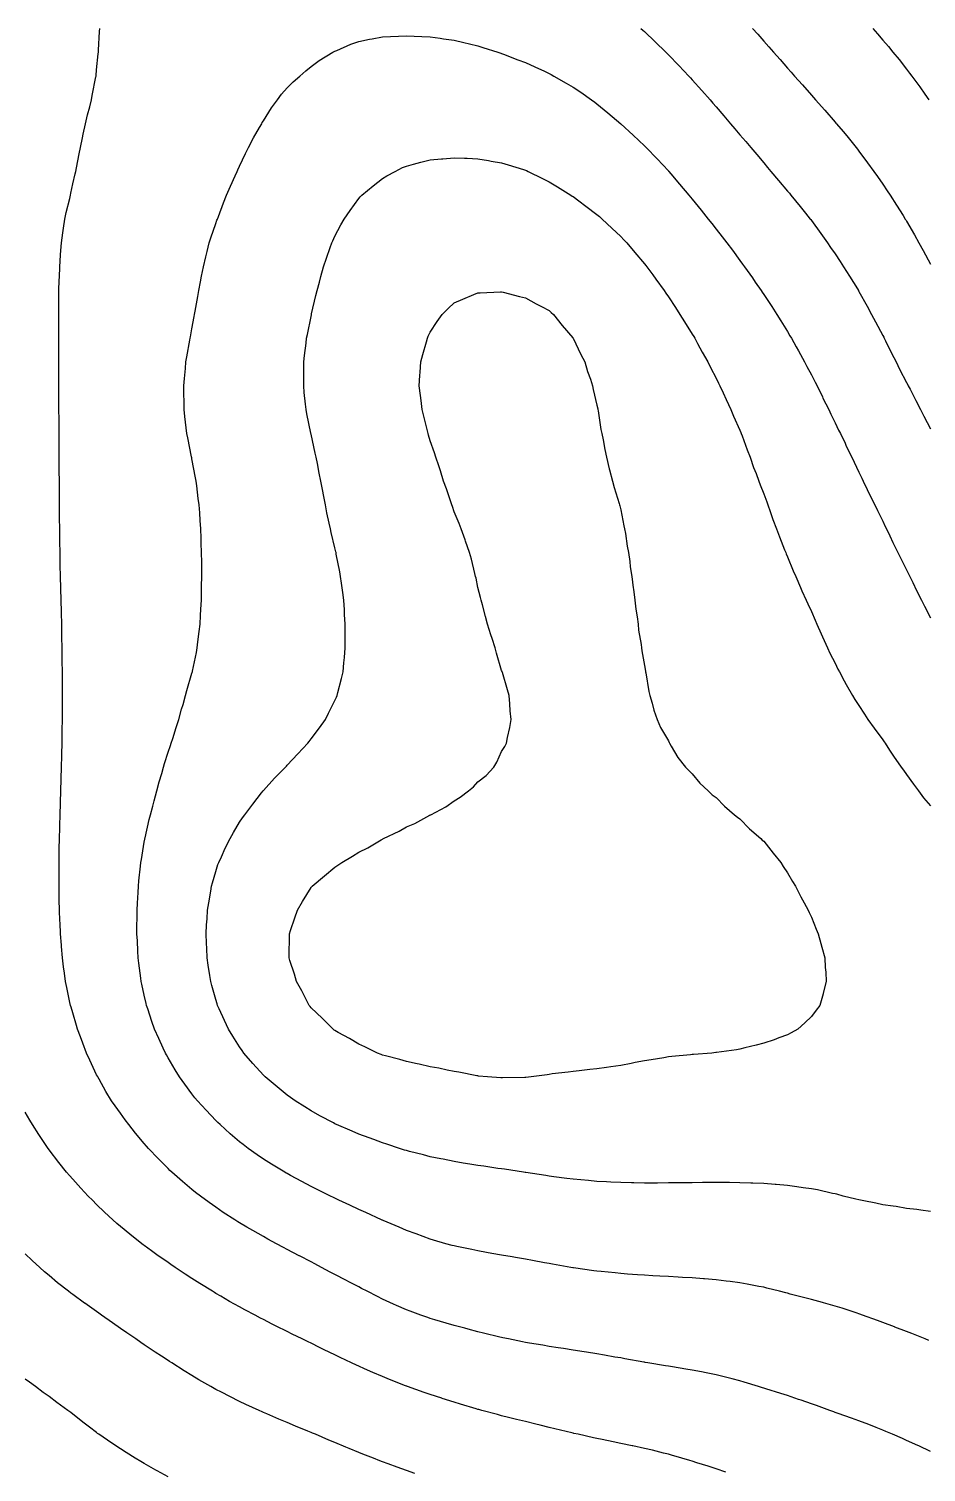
# Model space of a CAD drawing. Extents: x -717077 to -715000, y -984627 to -984000.
# Drawn here: x -715793.3 to -715755.7, y -984304.1 to -984243.5 of the extents above; entities that cross this region are included whole.
import ezdxf

# ---------------------------------------------------------------- set-up
doc = ezdxf.new("R2010")
doc.units = 0
doc.layers.add('buffer_B1_0_1_clip', color=7, linetype='Continuous')

msp = doc.modelspace()

# ---------------------------------------------------------------- linework, layer by layer
at = {"layer": 'buffer_B1_0_1_clip'}
for points in [[(-715755.496, -984303.216), (-715755.985, -984302.99), (-715756.023, -984302.974), (-715756.496, -984302.76), (-715756.676, -984302.681), (-715757.095, -984302.501), (-715757.374, -984302.379), (-715757.496, -984302.327), (-715757.78, -984302.217), (-715758.089, -984302.094), (-715758.496, -984301.939), (-715758.817, -984301.822), (-715759.37, -984301.627), (-715759.496, -984301.582), (-715759.555, -984301.56), (-715759.719, -984301.501), (-715760.286, -984301.291), (-715760.496, -984301.216), (-715760.927, -984301.069), (-715761.029, -984301.034), (-715761.496, -984300.879), (-715761.781, -984300.786), (-715762.4, -984300.596), (-715762.496, -984300.566), (-715762.545, -984300.55), (-715762.708, -984300.501), (-715763.309, -984300.313), (-715763.496, -984300.259), (-715763.819, -984300.178), (-715764.099, -984300.103), (-715764.496, -984300.008), (-715764.916, -984299.921), (-715765.11, -984299.886), (-715765.496, -984299.81), (-715765.758, -984299.763), (-715766.325, -984299.672), (-715766.496, -984299.642), (-715766.616, -984299.621), (-715767.357, -984299.501), (-715767.476, -984299.481), (-715767.496, -984299.478), (-715767.524, -984299.473), (-715768.322, -984299.327), (-715768.496, -984299.297), (-715768.74, -984299.257), (-715769.176, -984299.181), (-715769.496, -984299.129), (-715769.937, -984299.059), (-715770.037, -984299.042), (-715770.496, -984298.971), (-715770.9, -984298.905), (-715771.126, -984298.871), (-715771.496, -984298.812), (-715771.761, -984298.765), (-715772.325, -984298.672), (-715772.496, -984298.642), (-715772.614, -984298.618), (-715773.213, -984298.501), (-715773.448, -984298.453), (-715773.496, -984298.444), (-715773.571, -984298.425), (-715774.252, -984298.257), (-715774.496, -984298.2), (-715774.905, -984298.092), (-715775.048, -984298.053), (-715775.496, -984297.937), (-715775.831, -984297.836), (-715776.296, -984297.701), (-715776.496, -984297.641), (-715776.599, -984297.604), (-715776.888, -984297.501), (-715777.332, -984297.336), (-715777.496, -984297.276), (-715777.906, -984297.09), (-715778.03, -984297.034), (-715778.496, -984296.824), (-715778.712, -984296.716), (-715779.139, -984296.501), (-715779.376, -984296.38), (-715779.496, -984296.319), (-715779.876, -984296.121), (-715780.034, -984296.038), (-715780.496, -984295.796), (-715780.69, -984295.694), (-715781.054, -984295.501), (-715781.344, -984295.349), (-715781.496, -984295.269), (-715781.979, -984295.017), (-715782.001, -984295.006), (-715782.496, -984294.745), (-715782.656, -984294.66), (-715782.948, -984294.501), (-715783.305, -984294.31), (-715783.496, -984294.204), (-715783.945, -984293.95), (-715784.192, -984293.804), (-715784.496, -984293.627), (-715784.574, -984293.579), (-715784.696, -984293.501), (-715785.183, -984293.188), (-715785.496, -984292.974), (-715785.773, -984292.778), (-715786.141, -984292.501), (-715786.343, -984292.347), (-715786.496, -984292.222), (-715786.89, -984291.895), (-715787.335, -984291.501), (-715787.419, -984291.424), (-715787.496, -984291.348), (-715787.919, -984290.923), (-715788.313, -984290.501), (-715788.4, -984290.405), (-715788.496, -984290.291), (-715788.86, -984289.864), (-715789.151, -984289.501), (-715789.3, -984289.305), (-715789.496, -984289.027), (-715789.717, -984288.721), (-715789.866, -984288.501), (-715790.105, -984288.109), (-715790.393, -984287.603), (-715790.453, -984287.501), (-715790.467, -984287.472), (-715790.496, -984287.409), (-715790.788, -984286.793), (-715790.921, -984286.501), (-715791.079, -984286.084), (-715791.176, -984285.821), (-715791.295, -984285.501), (-715791.342, -984285.347), (-715791.496, -984284.819), (-715791.571, -984284.575), (-715791.593, -984284.501), (-715791.619, -984284.378), (-715791.75, -984283.754), (-715791.803, -984283.501), (-715791.85, -984283.146), (-715791.883, -984282.888), (-715791.936, -984282.501), (-715791.973, -984282.024), (-715791.976, -984281.98), (-715792.014, -984281.5), (-715792.033, -984281.038), (-715792.037, -984280.959), (-715792.056, -984280.5), (-715792.063, -984280.068), (-715792.067, -984279.929), (-715792.074, -984279.5), (-715792.072, -984279.077), (-715792.074, -984278.923), (-715792.072, -984278.5), (-715792.063, -984278.068), (-715792.063, -984277.934), (-715792.054, -984277.5), (-715792.042, -984277.046), (-715792.041, -984276.956), (-715792.027, -984276.5), (-715792.013, -984276.018), (-715792.013, -984275.984), (-715791.998, -984275.5), (-715791.985, -984275.011), (-715791.984, -984274.989), (-715791.971, -984274.5), (-715791.962, -984274.034), (-715791.96, -984273.964), (-715791.95, -984273.5), (-715791.945, -984273.052), (-715791.942, -984272.946), (-715791.936, -984272.5), (-715791.934, -984272.062), (-715791.932, -984271.936), (-715791.93, -984271.5), (-715791.931, -984271.065), (-715791.93, -984270.935), (-715791.932, -984270.5), (-715791.937, -984270.059), (-715791.937, -984269.942), (-715791.943, -984269.5), (-715791.952, -984269.044), (-715791.952, -984268.957), (-715791.962, -984268.5), (-715791.974, -984268.022), (-715791.975, -984267.979), (-715791.987, -984267.5), (-715792, -984267.004), (-715792, -984266.996), (-715792.012, -984266.5), (-715792.022, -984266.026), (-715792.023, -984265.973), (-715792.033, -984265.5), (-715792.039, -984265.043), (-715792.04, -984264.956), (-715792.046, -984264.5), (-715792.05, -984264.055), (-715792.051, -984263.945), (-715792.055, -984263.5), (-715792.058, -984263.063), (-715792.058, -984262.938), (-715792.062, -984262.5), (-715792.065, -984262.069), (-715792.065, -984261.932), (-715792.068, -984261.5), (-715792.071, -984261.075), (-715792.071, -984260.926), (-715792.074, -984260.5), (-715792.076, -984260.081), (-715792.076, -984259.92), (-715792.079, -984259.5), (-715792.08, -984259.085), (-715792.081, -984258.916), (-715792.082, -984258.5), (-715792.083, -984258.087), (-715792.083, -984257.913), (-715792.084, -984257.5), (-715792.085, -984257.089), (-715792.086, -984256.91), (-715792.086, -984256.5), (-715792.086, -984256.09), (-715792.087, -984255.909), (-715792.087, -984255.5), (-715792.083, -984255.088), (-715792.083, -984254.913), (-715792.079, -984254.5), (-715792.065, -984254.07), (-715792.062, -984253.934), (-715792.048, -984253.5), (-715792.011, -984253.016), (-715792.01, -984252.987), (-715791.972, -984252.5), (-715791.914, -984252.083), (-715791.882, -984251.887), (-715791.826, -984251.5), (-715791.771, -984251.226), (-715791.628, -984250.632), (-715791.599, -984250.5), (-715791.582, -984250.414), (-715791.496, -984250.027), (-715791.397, -984249.599), (-715791.374, -984249.5), (-715791.342, -984249.347), (-715791.227, -984248.769), (-715791.171, -984248.5), (-715791.086, -984248.091), (-715791.057, -984247.94), (-715790.963, -984247.5), (-715790.875, -984247.121), (-715790.784, -984246.788), (-715790.712, -984246.5), (-715790.68, -984246.316), (-715790.528, -984245.533), (-715790.522, -984245.5), (-715790.52, -984245.476), (-715790.496, -984245.241), (-715790.426, -984244.57), (-715790.418, -984244.5), (-715790.413, -984244.418), (-715790.372, -984243.624), (-715790.364, -984243.5)], [(-715767.652, -984243.5), (-715767.568, -984243.573), (-715767.496, -984243.637), (-715767.058, -984244.062), (-715766.609, -984244.5), (-715766.551, -984244.556), (-715766.496, -984244.611), (-715766.059, -984245.063), (-715765.639, -984245.5), (-715765.569, -984245.574), (-715765.496, -984245.653), (-715765.099, -984246.103), (-715764.75, -984246.5), (-715764.631, -984246.635), (-715764.496, -984246.791), (-715764.168, -984247.172), (-715763.888, -984247.5), (-715763.707, -984247.711), (-715763.496, -984247.961), (-715763.247, -984248.252), (-715763.036, -984248.5), (-715762.789, -984248.793), (-715762.496, -984249.144), (-715762.332, -984249.336), (-715762.191, -984249.5), (-715761.874, -984249.879), (-715761.496, -984250.327), (-715761.417, -984250.421), (-715761.351, -984250.5), (-715760.968, -984250.972), (-715760.739, -984251.257), (-715760.544, -984251.5), (-715760.523, -984251.527), (-715760.496, -984251.564), (-715760.103, -984252.107), (-715759.82, -984252.5), (-715759.687, -984252.691), (-715759.496, -984252.967), (-715759.283, -984253.288), (-715759.144, -984253.5), (-715758.894, -984253.899), (-715758.562, -984254.435), (-715758.521, -984254.5), (-715758.511, -984254.516), (-715758.496, -984254.543), (-715758.157, -984255.162), (-715757.972, -984255.5), (-715757.807, -984255.811), (-715757.496, -984256.391), (-715757.459, -984256.463), (-715757.439, -984256.5), (-715757.383, -984256.613), (-715757.127, -984257.131), (-715756.939, -984257.5), (-715756.79, -984257.795), (-715756.496, -984258.363), (-715756.45, -984258.454), (-715756.426, -984258.5), (-715756.354, -984258.642), (-715756.116, -984259.121), (-715755.919, -984259.5), (-715755.776, -984259.78), (-715755.496, -984260.307)], [(-715762.963, -984243.5), (-715762.743, -984243.748), (-715762.496, -984244.031), (-715762.274, -984244.279), (-715762.081, -984244.5), (-715761.806, -984244.811), (-715761.496, -984245.165), (-715761.337, -984245.342), (-715761.198, -984245.5), (-715760.869, -984245.873), (-715760.496, -984246.3), (-715760.401, -984246.406), (-715760.318, -984246.5), (-715759.933, -984246.938), (-715759.496, -984247.438), (-715759.467, -984247.471), (-715759.443, -984247.5), (-715759.167, -984247.829), (-715759.011, -984248.015), (-715758.613, -984248.5), (-715758.561, -984248.566), (-715758.496, -984248.651), (-715758.134, -984249.138), (-715757.873, -984249.5), (-715757.715, -984249.72), (-715757.496, -984250.036), (-715757.307, -984250.312), (-715757.184, -984250.5), (-715756.915, -984250.919), (-715756.646, -984251.35), (-715756.552, -984251.5), (-715756.531, -984251.535), (-715756.496, -984251.595), (-715756.166, -984252.17), (-715755.982, -984252.5), (-715755.809, -984252.814), (-715755.496, -984253.398)], [(-715757.922, -984243.5), (-715757.72, -984243.724), (-715757.496, -984243.992), (-715757.259, -984244.263), (-715757.071, -984244.5), (-715756.806, -984244.81), (-715756.496, -984245.212), (-715756.369, -984245.373), (-715756.278, -984245.5), (-715755.945, -984245.949), (-715755.731, -984246.265), (-715755.569, -984246.5)], [(-715755.56, -984298.565), (-715755.725, -984298.501), (-715756.271, -984298.276), (-715756.496, -984298.19), (-715756.993, -984297.998), (-715757.002, -984297.994), (-715757.496, -984297.81), (-715757.721, -984297.726), (-715758.342, -984297.501), (-715758.454, -984297.459), (-715758.496, -984297.444), (-715758.578, -984297.418), (-715759.206, -984297.211), (-715759.496, -984297.12), (-715759.979, -984296.983), (-715760.025, -984296.971), (-715760.496, -984296.841), (-715760.765, -984296.77), (-715761.383, -984296.614), (-715761.496, -984296.584), (-715761.562, -984296.567), (-715761.83, -984296.501), (-715762.361, -984296.365), (-715762.496, -984296.333), (-715762.702, -984296.294), (-715763.192, -984296.197), (-715763.496, -984296.142), (-715763.904, -984296.092), (-715764.065, -984296.07), (-715764.496, -984296.018), (-715764.975, -984295.98), (-715765.019, -984295.977), (-715765.496, -984295.941), (-715765.911, -984295.916), (-715766.088, -984295.908), (-715766.496, -984295.885), (-715766.858, -984295.862), (-715767.147, -984295.849), (-715767.496, -984295.828), (-715767.799, -984295.804), (-715768.22, -984295.777), (-715768.496, -984295.755), (-715768.726, -984295.731), (-715769.323, -984295.673), (-715769.496, -984295.655), (-715769.632, -984295.636), (-715770.475, -984295.521), (-715770.496, -984295.518), (-715770.511, -984295.516), (-715770.597, -984295.501), (-715771.357, -984295.362), (-715771.496, -984295.337), (-715771.696, -984295.301), (-715772.203, -984295.208), (-715772.496, -984295.155), (-715772.914, -984295.082), (-715773.052, -984295.057), (-715773.496, -984294.981), (-715773.902, -984294.907), (-715774.128, -984294.868), (-715774.496, -984294.802), (-715774.744, -984294.749), (-715775.376, -984294.62), (-715775.496, -984294.595), (-715775.569, -984294.574), (-715775.838, -984294.501), (-715776.35, -984294.355), (-715776.496, -984294.315), (-715776.792, -984294.205), (-715777.087, -984294.092), (-715777.496, -984293.943), (-715777.804, -984293.808), (-715778.465, -984293.531), (-715778.496, -984293.518), (-715778.508, -984293.512), (-715778.533, -984293.501), (-715779.19, -984293.195), (-715779.496, -984293.06), (-715779.874, -984292.879), (-715780.324, -984292.672), (-715780.496, -984292.592), (-715780.557, -984292.561), (-715780.679, -984292.501), (-715781.496, -984292.097), (-715781.886, -984291.891), (-715782.361, -984291.636), (-715782.496, -984291.563), (-715782.536, -984291.54), (-715782.602, -984291.501), (-715783.158, -984291.163), (-715783.496, -984290.949), (-715783.763, -984290.767), (-715784.135, -984290.501), (-715784.342, -984290.346), (-715784.496, -984290.224), (-715784.885, -984289.89), (-715785.316, -984289.501), (-715785.409, -984289.413), (-715785.496, -984289.326), (-715785.899, -984288.904), (-715786.264, -984288.501), (-715786.369, -984288.374), (-715786.496, -984288.209), (-715786.8, -984287.805), (-715787.014, -984287.501), (-715787.2, -984287.205), (-715787.496, -984286.697), (-715787.569, -984286.573), (-715787.608, -984286.501), (-715787.702, -984286.294), (-715787.889, -984285.894), (-715788.061, -984285.501), (-715788.174, -984285.179), (-715788.351, -984284.645), (-715788.401, -984284.501), (-715788.419, -984284.423), (-715788.496, -984284.074), (-715788.601, -984283.606), (-715788.624, -984283.501), (-715788.642, -984283.355), (-715788.723, -984282.727), (-715788.751, -984282.501), (-715788.765, -984282.231), (-715788.788, -984281.793), (-715788.804, -984281.5), (-715788.803, -984281.193), (-715788.8, -984280.804), (-715788.799, -984280.5), (-715788.785, -984280.212), (-715788.757, -984279.762), (-715788.744, -984279.5), (-715788.722, -984279.274), (-715788.651, -984278.656), (-715788.636, -984278.5), (-715788.619, -984278.378), (-715788.496, -984277.655), (-715788.473, -984277.523), (-715788.468, -984277.5), (-715788.459, -984277.464), (-715788.29, -984276.706), (-715788.235, -984276.5), (-715788.142, -984276.146), (-715788.086, -984275.91), (-715787.971, -984275.5), (-715787.872, -984275.124), (-715787.76, -984274.764), (-715787.685, -984274.5), (-715787.645, -984274.351), (-715787.496, -984273.881), (-715787.401, -984273.595), (-715787.364, -984273.5), (-715787.302, -984273.307), (-715787.162, -984272.834), (-715787.049, -984272.5), (-715786.929, -984272.067), (-715786.869, -984271.874), (-715786.76, -984271.5), (-715786.707, -984271.289), (-715786.496, -984270.554), (-715786.483, -984270.513), (-715786.479, -984270.5), (-715786.475, -984270.48), (-715786.311, -984269.686), (-715786.271, -984269.5), (-715786.242, -984269.247), (-715786.19, -984268.807), (-715786.155, -984268.5), (-715786.136, -984268.14), (-715786.12, -984267.877), (-715786.1, -984267.5), (-715786.093, -984267.098), (-715786.089, -984266.907), (-715786.082, -984266.5), (-715786.086, -984266.09), (-715786.086, -984265.91), (-715786.089, -984265.5), (-715786.103, -984265.108), (-715786.11, -984264.887), (-715786.123, -984264.5), (-715786.149, -984264.153), (-715786.172, -984263.824), (-715786.195, -984263.5), (-715786.229, -984263.234), (-715786.297, -984262.699), (-715786.323, -984262.5), (-715786.35, -984262.355), (-715786.496, -984261.567), (-715786.506, -984261.511), (-715786.508, -984261.5), (-715786.511, -984261.485), (-715786.675, -984260.68), (-715786.707, -984260.5), (-715786.733, -984260.263), (-715786.79, -984259.794), (-715786.821, -984259.5), (-715786.825, -984259.171), (-715786.83, -984258.835), (-715786.835, -984258.5), (-715786.809, -984258.188), (-715786.77, -984257.775), (-715786.747, -984257.5), (-715786.712, -984257.284), (-715786.584, -984256.589), (-715786.57, -984256.5), (-715786.559, -984256.438), (-715786.496, -984256.108), (-715786.4, -984255.596), (-715786.382, -984255.5), (-715786.357, -984255.362), (-715786.25, -984254.747), (-715786.206, -984254.5), (-715786.138, -984254.142), (-715786.094, -984253.903), (-715786.017, -984253.5), (-715785.916, -984253.08), (-715785.862, -984252.866), (-715785.772, -984252.5), (-715785.706, -984252.291), (-715785.496, -984251.691), (-715785.448, -984251.549), (-715785.43, -984251.5), (-715785.388, -984251.392), (-715785.174, -984250.822), (-715785.043, -984250.5), (-715784.881, -984250.115), (-715784.679, -984249.683), (-715784.596, -984249.5), (-715784.566, -984249.43), (-715784.496, -984249.283), (-715784.249, -984248.747), (-715784.121, -984248.5), (-715783.909, -984248.087), (-715783.661, -984247.666), (-715783.568, -984247.5), (-715783.543, -984247.454), (-715783.496, -984247.378), (-715783.158, -984246.839), (-715782.908, -984246.5), (-715782.732, -984246.264), (-715782.496, -984245.997), (-715782.251, -984245.746), (-715781.97, -984245.5), (-715781.722, -984245.274), (-715781.496, -984245.097), (-715781.15, -984244.846), (-715780.576, -984244.5), (-715780.526, -984244.47), (-715780.496, -984244.455), (-715780.42, -984244.425), (-715779.833, -984244.163), (-715779.496, -984244.046), (-715779.042, -984243.954), (-715778.934, -984243.938), (-715778.496, -984243.858), (-715778.159, -984243.837), (-715777.824, -984243.829), (-715777.496, -984243.809), (-715777.174, -984243.823), (-715776.842, -984243.847), (-715776.496, -984243.86), (-715776.079, -984243.917), (-715775.936, -984243.94), (-715775.496, -984243.997), (-715775.09, -984244.094), (-715774.851, -984244.145), (-715774.496, -984244.226), (-715774.291, -984244.296), (-715773.661, -984244.5), (-715773.536, -984244.54), (-715773.496, -984244.552), (-715773.412, -984244.584), (-715772.812, -984244.817), (-715772.496, -984244.933), (-715772.108, -984245.113), (-715771.702, -984245.294), (-715771.496, -984245.387), (-715771.424, -984245.429), (-715771.3, -984245.5), (-715770.789, -984245.794), (-715770.496, -984245.964), (-715770.178, -984246.183), (-715769.719, -984246.5), (-715769.588, -984246.593), (-715769.496, -984246.66), (-715769.039, -984247.043), (-715768.497, -984247.5), (-715768.496, -984247.501), (-715768.496, -984247.501), (-715768.488, -984247.508), (-715767.976, -984247.981), (-715767.496, -984248.427), (-715767.46, -984248.464), (-715767.425, -984248.5), (-715766.97, -984248.975), (-715766.496, -984249.482), (-715766.487, -984249.492), (-715766.479, -984249.5), (-715766.389, -984249.608), (-715766.028, -984250.033), (-715765.637, -984250.5), (-715765.572, -984250.577), (-715765.496, -984250.671), (-715765.123, -984251.128), (-715764.825, -984251.5), (-715764.679, -984251.684), (-715764.496, -984251.92), (-715764.24, -984252.245), (-715764.042, -984252.5), (-715763.808, -984252.813), (-715763.496, -984253.238), (-715763.383, -984253.388), (-715763.301, -984253.5), (-715762.97, -984253.974), (-715762.852, -984254.144), (-715762.605, -984254.5), (-715762.561, -984254.566), (-715762.496, -984254.665), (-715762.161, -984255.166), (-715761.942, -984255.5), (-715761.771, -984255.776), (-715761.496, -984256.227), (-715761.393, -984256.397), (-715761.331, -984256.5), (-715761.128, -984256.868), (-715761.034, -984257.038), (-715760.779, -984257.5), (-715760.681, -984257.686), (-715760.496, -984258.042), (-715760.339, -984258.344), (-715760.258, -984258.5), (-715760.031, -984258.966), (-715760.008, -984259.012), (-715759.766, -984259.5), (-715759.678, -984259.683), (-715759.496, -984260.054), (-715759.35, -984260.355), (-715759.278, -984260.5), (-715759.083, -984260.913), (-715759.028, -984261.032), (-715758.801, -984261.5), (-715758.702, -984261.707), (-715758.496, -984262.125), (-715758.374, -984262.379), (-715758.314, -984262.5), (-715758.149, -984262.847), (-715758.051, -984263.056), (-715757.834, -984263.5), (-715757.724, -984263.728), (-715757.496, -984264.182), (-715757.392, -984264.397), (-715757.341, -984264.5), (-715757.2, -984264.796), (-715757.07, -984265.074), (-715756.861, -984265.5), (-715756.741, -984265.746), (-715756.496, -984266.229), (-715756.407, -984266.412), (-715756.363, -984266.5), (-715756.238, -984266.758), (-715756.082, -984267.087), (-715755.875, -984267.5), (-715755.748, -984267.753), (-715755.496, -984268.23)], [(-715755.496, -984293.145), (-715755.9, -984293.096), (-715756.065, -984293.069), (-715756.496, -984293.022), (-715756.942, -984292.947), (-715757.064, -984292.932), (-715757.496, -984292.866), (-715757.795, -984292.799), (-715758.289, -984292.707), (-715758.496, -984292.664), (-715758.626, -984292.63), (-715759.163, -984292.501), (-715759.425, -984292.429), (-715759.496, -984292.413), (-715759.604, -984292.392), (-715760.243, -984292.248), (-715760.496, -984292.202), (-715760.841, -984292.155), (-715761.107, -984292.112), (-715761.496, -984292.062), (-715761.974, -984292.022), (-715762.013, -984292.018), (-715762.496, -984291.98), (-715762.956, -984291.961), (-715763.037, -984291.959), (-715763.496, -984291.941), (-715763.932, -984291.937), (-715764.059, -984291.937), (-715764.496, -984291.933), (-715764.931, -984291.936), (-715765.058, -984291.938), (-715765.496, -984291.941), (-715765.942, -984291.946), (-715766.048, -984291.948), (-715766.496, -984291.954), (-715766.95, -984291.955), (-715767.041, -984291.956), (-715767.496, -984291.957), (-715767.943, -984291.948), (-715768.05, -984291.947), (-715768.496, -984291.938), (-715768.91, -984291.915), (-715769.089, -984291.907), (-715769.496, -984291.886), (-715769.847, -984291.852), (-715770.171, -984291.825), (-715770.496, -984291.795), (-715770.755, -984291.76), (-715771.303, -984291.693), (-715771.496, -984291.668), (-715771.64, -984291.645), (-715772.48, -984291.516), (-715772.496, -984291.514), (-715772.507, -984291.512), (-715772.584, -984291.501), (-715773.376, -984291.381), (-715773.496, -984291.364), (-715773.654, -984291.342), (-715774.248, -984291.253), (-715774.496, -984291.219), (-715774.832, -984291.165), (-715775.112, -984291.117), (-715775.496, -984291.056), (-715775.957, -984290.961), (-715776.053, -984290.943), (-715776.496, -984290.854), (-715776.774, -984290.779), (-715777.367, -984290.629), (-715777.496, -984290.595), (-715777.567, -984290.571), (-715777.786, -984290.501), (-715778.32, -984290.325), (-715778.496, -984290.269), (-715778.864, -984290.132), (-715779.055, -984290.059), (-715779.496, -984289.899), (-715779.774, -984289.779), (-715780.43, -984289.501), (-715780.476, -984289.48), (-715780.496, -984289.471), (-715780.56, -984289.436), (-715781.125, -984289.13), (-715781.496, -984288.928), (-715781.758, -984288.762), (-715782.161, -984288.501), (-715782.358, -984288.363), (-715782.496, -984288.265), (-715782.917, -984287.922), (-715783.419, -984287.501), (-715783.459, -984287.464), (-715783.496, -984287.428), (-715783.936, -984286.94), (-715784.316, -984286.501), (-715784.392, -984286.396), (-715784.496, -984286.245), (-715784.783, -984285.788), (-715784.955, -984285.501), (-715785.129, -984285.134), (-715785.351, -984284.645), (-715785.418, -984284.501), (-715785.437, -984284.442), (-715785.496, -984284.247), (-715785.662, -984283.666), (-715785.707, -984283.501), (-715785.745, -984283.251), (-715785.812, -984282.817), (-715785.861, -984282.501), (-715785.877, -984282.12), (-715785.885, -984281.89), (-715785.902, -984281.5), (-715785.879, -984281.117), (-715785.861, -984280.865), (-715785.839, -984280.5), (-715785.793, -984280.204), (-715785.703, -984279.708), (-715785.67, -984279.5), (-715785.634, -984279.362), (-715785.496, -984278.887), (-715785.403, -984278.594), (-715785.368, -984278.5), (-715785.257, -984278.262), (-715785.096, -984277.9), (-715784.896, -984277.5), (-715784.756, -984277.241), (-715784.496, -984276.811), (-715784.37, -984276.626), (-715784.276, -984276.5), (-715783.947, -984276.05), (-715783.572, -984275.576), (-715783.512, -984275.5), (-715783.505, -984275.491), (-715783.496, -984275.479), (-715783.025, -984274.971), (-715782.564, -984274.5), (-715782.533, -984274.463), (-715782.496, -984274.42), (-715782.052, -984273.944), (-715781.63, -984273.5), (-715781.573, -984273.424), (-715781.496, -984273.319), (-715781.147, -984272.849), (-715780.893, -984272.5), (-715780.758, -984272.239), (-715780.496, -984271.707), (-715780.429, -984271.567), (-715780.4, -984271.5), (-715780.371, -984271.375), (-715780.216, -984270.78), (-715780.155, -984270.5), (-715780.121, -984270.126), (-715780.096, -984269.901), (-715780.062, -984269.5), (-715780.062, -984269.067), (-715780.06, -984268.936), (-715780.06, -984268.5), (-715780.088, -984268.093), (-715780.099, -984267.897), (-715780.126, -984267.5), (-715780.169, -984267.174), (-715780.218, -984266.778), (-715780.254, -984266.5), (-715780.295, -984266.3), (-715780.436, -984265.561), (-715780.448, -984265.5), (-715780.458, -984265.462), (-715780.496, -984265.302), (-715780.653, -984264.658), (-715780.686, -984264.5), (-715780.734, -984264.262), (-715780.828, -984263.832), (-715780.893, -984263.5), (-715780.988, -984263.009), (-715780.99, -984262.995), (-715781.084, -984262.5), (-715781.154, -984262.159), (-715781.232, -984261.764), (-715781.285, -984261.5), (-715781.323, -984261.328), (-715781.496, -984260.526), (-715781.501, -984260.505), (-715781.502, -984260.5), (-715781.503, -984260.493), (-715781.671, -984259.675), (-715781.703, -984259.5), (-715781.726, -984259.27), (-715781.779, -984258.783), (-715781.806, -984258.5), (-715781.802, -984258.194), (-715781.8, -984257.805), (-715781.796, -984257.5), (-715781.765, -984257.231), (-715781.705, -984256.71), (-715781.681, -984256.5), (-715781.651, -984256.345), (-715781.496, -984255.585), (-715781.481, -984255.515), (-715781.478, -984255.5), (-715781.472, -984255.477), (-715781.29, -984254.706), (-715781.24, -984254.5), (-715781.146, -984254.151), (-715781.083, -984253.913), (-715780.97, -984253.5), (-715780.851, -984253.145), (-715780.696, -984252.7), (-715780.627, -984252.5), (-715780.587, -984252.409), (-715780.496, -984252.219), (-715780.247, -984251.749), (-715780.105, -984251.5), (-715779.859, -984251.137), (-715779.496, -984250.633), (-715779.433, -984250.563), (-715779.37, -984250.5), (-715778.893, -984250.103), (-715778.496, -984249.794), (-715778.311, -984249.685), (-715777.97, -984249.5), (-715777.652, -984249.344), (-715777.496, -984249.276), (-715777.194, -984249.198), (-715776.883, -984249.113), (-715776.496, -984249.018), (-715776.023, -984248.974), (-715775.965, -984248.97), (-715775.496, -984248.927), (-715775.051, -984248.946), (-715774.947, -984248.952), (-715774.496, -984248.97), (-715774.043, -984249.048), (-715773.932, -984249.065), (-715773.496, -984249.137), (-715773.22, -984249.224), (-715772.577, -984249.419), (-715772.496, -984249.444), (-715772.458, -984249.462), (-715772.377, -984249.5), (-715771.788, -984249.793), (-715771.496, -984249.934), (-715771.148, -984250.152), (-715770.586, -984250.5), (-715770.531, -984250.535), (-715770.496, -984250.557), (-715770.263, -984250.733), (-715769.959, -984250.963), (-715769.496, -984251.309), (-715769.394, -984251.399), (-715769.281, -984251.5), (-715768.874, -984251.879), (-715768.496, -984252.234), (-715768.367, -984252.372), (-715768.248, -984252.5), (-715767.901, -984252.905), (-715767.496, -984253.376), (-715767.441, -984253.445), (-715767.397, -984253.5), (-715767.149, -984253.847), (-715767.021, -984254.026), (-715766.675, -984254.5), (-715766.603, -984254.608), (-715766.496, -984254.765), (-715766.205, -984255.21), (-715766.01, -984255.5), (-715765.817, -984255.821), (-715765.496, -984256.33), (-715765.432, -984256.436), (-715765.392, -984256.5), (-715765.271, -984256.725), (-715765.08, -984257.085), (-715764.847, -984257.5), (-715764.731, -984257.735), (-715764.496, -984258.179), (-715764.388, -984258.393), (-715764.332, -984258.5), (-715764.198, -984258.799), (-715764.075, -984259.079), (-715763.876, -984259.5), (-715763.764, -984259.769), (-715763.496, -984260.366), (-715763.456, -984260.46), (-715763.438, -984260.5), (-715763.404, -984260.593), (-715763.188, -984261.193), (-715763.067, -984261.5), (-715762.919, -984261.923), (-715762.819, -984262.177), (-715762.699, -984262.5), (-715762.645, -984262.65), (-715762.496, -984263.032), (-715762.37, -984263.374), (-715762.319, -984263.5), (-715762.221, -984263.775), (-715762.108, -984264.113), (-715761.961, -984264.5), (-715761.837, -984264.842), (-715761.618, -984265.379), (-715761.57, -984265.5), (-715761.549, -984265.554), (-715761.496, -984265.677), (-715761.256, -984266.261), (-715761.149, -984266.5), (-715760.957, -984266.961), (-715760.889, -984267.107), (-715760.714, -984267.5), (-715760.648, -984267.653), (-715760.496, -984267.976), (-715760.336, -984268.341), (-715760.26, -984268.5), (-715760.085, -984268.911), (-715760.034, -984269.038), (-715759.82, -984269.5), (-715759.718, -984269.722), (-715759.496, -984270.143), (-715759.38, -984270.385), (-715759.319, -984270.5), (-715759.12, -984270.876), (-715759.036, -984271.041), (-715758.77, -984271.5), (-715758.665, -984271.67), (-715758.496, -984271.912), (-715758.271, -984272.276), (-715758.12, -984272.5), (-715757.863, -984272.868), (-715757.496, -984273.355), (-715757.438, -984273.443), (-715757.398, -984273.5), (-715757.21, -984273.787), (-715757.042, -984274.046), (-715756.721, -984274.5), (-715756.628, -984274.633), (-715756.496, -984274.808), (-715756.212, -984275.216), (-715755.995, -984275.5), (-715755.782, -984275.787), (-715755.496, -984276.133)], [(-715764.086, -984304.091), (-715764.496, -984303.947), (-715764.834, -984303.838), (-715765.304, -984303.692), (-715765.496, -984303.631), (-715765.596, -984303.601), (-715765.935, -984303.501), (-715766.37, -984303.375), (-715766.496, -984303.34), (-715766.708, -984303.288), (-715767.168, -984303.172), (-715767.496, -984303.094), (-715767.984, -984302.989), (-715768.014, -984302.983), (-715768.496, -984302.881), (-715768.81, -984302.814), (-715769.275, -984302.722), (-715769.496, -984302.676), (-715769.638, -984302.643), (-715770.287, -984302.501), (-715770.459, -984302.463), (-715770.496, -984302.455), (-715770.555, -984302.441), (-715771.261, -984302.266), (-715771.496, -984302.21), (-715771.88, -984302.116), (-715772.065, -984302.07), (-715772.496, -984301.967), (-715772.869, -984301.873), (-715773.203, -984301.794), (-715773.496, -984301.721), (-715773.669, -984301.674), (-715774.322, -984301.501), (-715774.46, -984301.464), (-715774.496, -984301.455), (-715774.561, -984301.436), (-715775.229, -984301.234), (-715775.496, -984301.154), (-715775.991, -984300.996), (-715776.006, -984300.991), (-715776.496, -984300.834), (-715776.743, -984300.748), (-715777.443, -984300.501), (-715777.482, -984300.487), (-715777.496, -984300.482), (-715777.527, -984300.47), (-715778.198, -984300.203), (-715778.496, -984300.081), (-715778.901, -984299.906), (-715779.246, -984299.75), (-715779.496, -984299.64), (-715779.592, -984299.596), (-715779.793, -984299.501), (-715780.271, -984299.276), (-715780.496, -984299.166), (-715780.947, -984298.952), (-715781.141, -984298.855), (-715781.496, -984298.682), (-715781.619, -984298.624), (-715781.865, -984298.501), (-715782.289, -984298.293), (-715782.496, -984298.187), (-715782.955, -984297.96), (-715783.122, -984297.874), (-715783.496, -984297.684), (-715783.617, -984297.622), (-715783.843, -984297.501), (-715784.272, -984297.276), (-715784.496, -984297.154), (-715784.916, -984296.921), (-715785.29, -984296.707), (-715785.496, -984296.589), (-715785.551, -984296.556), (-715785.64, -984296.501), (-715786.171, -984296.176), (-715786.496, -984295.969), (-715786.779, -984295.784), (-715787.198, -984295.501), (-715787.377, -984295.381), (-715787.496, -984295.297), (-715787.964, -984294.969), (-715788.198, -984294.799), (-715788.496, -984294.583), (-715788.543, -984294.548), (-715788.604, -984294.501), (-715789.103, -984294.108), (-715789.496, -984293.779), (-715789.648, -984293.653), (-715789.82, -984293.501), (-715790.171, -984293.176), (-715790.496, -984292.857), (-715790.677, -984292.682), (-715790.855, -984292.501), (-715791.165, -984292.17), (-715791.496, -984291.8), (-715791.637, -984291.642), (-715791.757, -984291.501), (-715792.087, -984291.092), (-715792.496, -984290.557), (-715792.52, -984290.525), (-715792.538, -984290.501), (-715792.62, -984290.377), (-715792.921, -984289.926), (-715793.194, -984289.501), (-715793.307, -984289.312), (-715793.496, -984288.982)], [(-715777.14, -984304.144), (-715777.496, -984304.018), (-715777.878, -984303.882), (-715778.255, -984303.742), (-715778.496, -984303.654), (-715778.607, -984303.611), (-715778.878, -984303.501), (-715779.326, -984303.331), (-715779.496, -984303.261), (-715779.898, -984303.099), (-715780.039, -984303.044), (-715780.496, -984302.852), (-715780.745, -984302.749), (-715781.311, -984302.501), (-715781.442, -984302.447), (-715781.496, -984302.423), (-715781.629, -984302.368), (-715782.151, -984302.156), (-715782.496, -984302.009), (-715782.855, -984301.86), (-715783.35, -984301.646), (-715783.496, -984301.584), (-715783.554, -984301.558), (-715783.677, -984301.501), (-715784.239, -984301.244), (-715784.496, -984301.121), (-715784.911, -984300.916), (-715785.262, -984300.734), (-715785.496, -984300.615), (-715785.57, -984300.575), (-715785.698, -984300.501), (-715786.207, -984300.212), (-715786.496, -984300.04), (-715786.829, -984299.834), (-715787.342, -984299.501), (-715787.437, -984299.442), (-715787.496, -984299.403), (-715787.775, -984299.222), (-715788.044, -984299.048), (-715788.496, -984298.746), (-715788.642, -984298.647), (-715788.85, -984298.501), (-715789.236, -984298.241), (-715789.496, -984298.059), (-715789.826, -984297.83), (-715790.286, -984297.501), (-715790.41, -984297.415), (-715790.496, -984297.352), (-715790.995, -984297), (-715791.001, -984296.995), (-715791.496, -984296.635), (-715791.573, -984296.578), (-715791.671, -984296.501), (-715792.134, -984296.138), (-715792.496, -984295.84), (-715792.679, -984295.684), (-715792.884, -984295.501), (-715793.203, -984295.208), (-715793.496, -984294.928)], [(-715787.496, -984304.292), (-715787.963, -984304.034), (-715788.005, -984304.01), (-715788.496, -984303.733), (-715788.642, -984303.646), (-715788.876, -984303.501), (-715789.259, -984303.264), (-715789.496, -984303.11), (-715789.863, -984302.868), (-715790.398, -984302.501), (-715790.456, -984302.461), (-715790.496, -984302.431), (-715790.795, -984302.201), (-715791.023, -984302.027), (-715791.496, -984301.659), (-715791.586, -984301.59), (-715791.703, -984301.501), (-715792.162, -984301.167), (-715792.496, -984300.921), (-715792.738, -984300.743), (-715793.063, -984300.501), (-715793.316, -984300.32), (-715793.496, -984300.185)]]:
    msp.add_lwpolyline(points, dxfattribs=at)
msp.add_lwpolyline([(-715768.916, -984287.081), (-715769.1, -984287.105), (-715769.496, -984287.16), (-715769.8, -984287.196), (-715770.237, -984287.242), (-715770.496, -984287.272), (-715770.697, -984287.299), (-715771.375, -984287.379), (-715771.496, -984287.395), (-715771.587, -984287.409), (-715772.263, -984287.501), (-715772.475, -984287.521), (-715772.496, -984287.522), (-715772.517, -984287.522), (-715773.456, -984287.541), (-715773.496, -984287.54), (-715773.533, -984287.537), (-715774.086, -984287.501), (-715774.461, -984287.465), (-715774.496, -984287.463), (-715774.541, -984287.456), (-715775.298, -984287.303), (-715775.496, -984287.272), (-715775.778, -984287.218), (-715776.134, -984287.139), (-715776.496, -984287.075), (-715776.964, -984286.969), (-715777.042, -984286.954), (-715777.496, -984286.859), (-715777.771, -984286.776), (-715778.378, -984286.618), (-715778.496, -984286.585), (-715778.556, -984286.56), (-715778.713, -984286.501), (-715779.237, -984286.241), (-715779.496, -984286.129), (-715779.888, -984285.893), (-715780.359, -984285.637), (-715780.496, -984285.561), (-715780.53, -984285.534), (-715780.575, -984285.501), (-715781.03, -984285.035), (-715781.496, -984284.599), (-715781.539, -984284.544), (-715781.574, -984284.501), (-715781.661, -984284.336), (-715781.888, -984283.892), (-715782.105, -984283.501), (-715782.192, -984283.197), (-715782.381, -984282.615), (-715782.416, -984282.501), (-715782.414, -984282.419), (-715782.408, -984281.588), (-715782.406, -984281.5), (-715782.358, -984281.363), (-715782.171, -984280.825), (-715782.059, -984280.5), (-715781.849, -984280.147), (-715781.496, -984279.55), (-715781.472, -984279.524), (-715781.452, -984279.5), (-715780.925, -984279.071), (-715780.496, -984278.695), (-715780.376, -984278.62), (-715780.205, -984278.5), (-715779.758, -984278.238), (-715779.496, -984278.065), (-715779.113, -984277.883), (-715778.548, -984277.553), (-715778.496, -984277.524), (-715778.479, -984277.517), (-715778.449, -984277.5), (-715777.804, -984277.192), (-715777.496, -984277.01), (-715777.134, -984276.863), (-715776.516, -984276.521), (-715776.496, -984276.51), (-715776.488, -984276.508), (-715776.474, -984276.5), (-715775.834, -984276.162), (-715775.496, -984275.911), (-715775.234, -984275.762), (-715774.883, -984275.5), (-715774.674, -984275.323), (-715774.496, -984275.116), (-715774.149, -984274.847), (-715773.83, -984274.5), (-715773.698, -984274.298), (-715773.496, -984273.843), (-715773.357, -984273.639), (-715773.293, -984273.5), (-715773.251, -984273.256), (-715773.151, -984272.845), (-715773.102, -984272.5), (-715773.137, -984272.142), (-715773.152, -984271.844), (-715773.183, -984271.5), (-715773.254, -984271.259), (-715773.46, -984270.536), (-715773.471, -984270.5), (-715773.479, -984270.483), (-715773.496, -984270.449), (-715773.709, -984269.714), (-715773.765, -984269.5), (-715773.897, -984269.099), (-715773.948, -984268.952), (-715774.091, -984268.5), (-715774.172, -984268.176), (-715774.304, -984267.692), (-715774.354, -984267.5), (-715774.38, -984267.384), (-715774.496, -984266.968), (-715774.572, -984266.576), (-715774.589, -984266.5), (-715774.622, -984266.374), (-715774.767, -984265.772), (-715774.844, -984265.5), (-715775.009, -984265.014), (-715775.027, -984264.97), (-715775.198, -984264.5), (-715775.276, -984264.281), (-715775.496, -984263.782), (-715775.563, -984263.567), (-715775.586, -984263.5), (-715775.635, -984263.362), (-715775.817, -984262.822), (-715775.934, -984262.5), (-715776.064, -984262.069), (-715776.139, -984261.857), (-715776.256, -984261.5), (-715776.311, -984261.316), (-715776.496, -984260.809), (-715776.56, -984260.565), (-715776.579, -984260.5), (-715776.607, -984260.389), (-715776.764, -984259.769), (-715776.833, -984259.5), (-715776.878, -984259.118), (-715776.902, -984258.907), (-715776.952, -984258.5), (-715776.926, -984258.07), (-715776.915, -984257.92), (-715776.89, -984257.5), (-715776.808, -984257.189), (-715776.654, -984256.658), (-715776.61, -984256.5), (-715776.576, -984256.421), (-715776.496, -984256.249), (-715776.196, -984255.8), (-715775.997, -984255.5), (-715775.746, -984255.25), (-715775.496, -984255.024), (-715775.132, -984254.864), (-715774.667, -984254.672), (-715774.496, -984254.599), (-715774.404, -984254.592), (-715773.548, -984254.553), (-715773.496, -984254.549), (-715773.431, -984254.565), (-715772.745, -984254.749), (-715772.496, -984254.805), (-715772.051, -984255.056), (-715771.825, -984255.172), (-715771.496, -984255.345), (-715771.414, -984255.419), (-715771.322, -984255.5), (-715770.962, -984255.967), (-715770.514, -984256.482), (-715770.498, -984256.5), (-715770.497, -984256.502), (-715770.496, -984256.505), (-715770.178, -984257.182), (-715770.009, -984257.5), (-715769.894, -984257.898), (-715769.773, -984258.223), (-715769.682, -984258.5), (-715769.656, -984258.661), (-715769.496, -984259.309), (-715769.464, -984259.468), (-715769.455, -984259.5), (-715769.444, -984259.552), (-715769.327, -984260.332), (-715769.288, -984260.5), (-715769.235, -984260.762), (-715769.17, -984261.175), (-715769.095, -984261.5), (-715768.979, -984261.984), (-715768.964, -984262.032), (-715768.841, -984262.5), (-715768.767, -984262.771), (-715768.564, -984263.432), (-715768.545, -984263.5), (-715768.537, -984263.541), (-715768.496, -984263.703), (-715768.368, -984264.372), (-715768.338, -984264.5), (-715768.304, -984264.692), (-715768.228, -984265.233), (-715768.177, -984265.5), (-715768.122, -984265.874), (-715768.099, -984266.103), (-715768.035, -984266.5), (-715767.975, -984266.98), (-715767.966, -984267.03), (-715767.901, -984267.5), (-715767.863, -984267.868), (-715767.807, -984268.19), (-715767.77, -984268.5), (-715767.747, -984268.752), (-715767.642, -984269.354), (-715767.627, -984269.5), (-715767.615, -984269.62), (-715767.496, -984270.237), (-715767.464, -984270.469), (-715767.457, -984270.5), (-715767.446, -984270.551), (-715767.318, -984271.322), (-715767.27, -984271.5), (-715767.175, -984271.821), (-715767.109, -984272.114), (-715766.97, -984272.5), (-715766.832, -984272.836), (-715766.496, -984273.402), (-715766.467, -984273.471), (-715766.45, -984273.5), (-715766.374, -984273.622), (-715766.098, -984274.103), (-715765.774, -984274.5), (-715765.645, -984274.65), (-715765.496, -984274.779), (-715765.175, -984275.179), (-715764.832, -984275.5), (-715764.659, -984275.664), (-715764.496, -984275.781), (-715764.143, -984276.147), (-715763.715, -984276.5), (-715763.599, -984276.604), (-715763.496, -984276.678), (-715763.09, -984277.094), (-715762.616, -984277.5), (-715762.556, -984277.561), (-715762.496, -984277.611), (-715762.103, -984278.108), (-715761.77, -984278.5), (-715761.672, -984278.676), (-715761.496, -984278.934), (-715761.293, -984279.298), (-715761.162, -984279.5), (-715760.944, -984279.949), (-715760.802, -984280.194), (-715760.633, -984280.5), (-715760.593, -984280.598), (-715760.496, -984280.803), (-715760.296, -984281.301), (-715760.205, -984281.5), (-715760.098, -984281.898), (-715760.059, -984282.063), (-715759.932, -984282.501), (-715759.911, -984282.915), (-715759.894, -984283.102), (-715759.872, -984283.501), (-715760.001, -984283.995), (-715760.006, -984284.011), (-715760.143, -984284.501), (-715760.288, -984284.708), (-715760.496, -984284.962), (-715760.763, -984285.233), (-715761.068, -984285.501), (-715761.341, -984285.655), (-715761.496, -984285.731), (-715761.86, -984285.865), (-715762.056, -984285.94), (-715762.496, -984286.093), (-715762.819, -984286.177), (-715763.282, -984286.287), (-715763.496, -984286.34), (-715763.636, -984286.36), (-715764.475, -984286.48), (-715764.496, -984286.483), (-715764.512, -984286.484), (-715764.667, -984286.501), (-715765.436, -984286.56), (-715765.496, -984286.566), (-715765.568, -984286.573), (-715766.347, -984286.649), (-715766.496, -984286.665), (-715766.69, -984286.695), (-715767.217, -984286.78), (-715767.496, -984286.822), (-715767.897, -984286.902), (-715768.059, -984286.938), (-715768.496, -984287.02)], close=True, dxfattribs=at)

doc.saveas('drawing.dxf')
